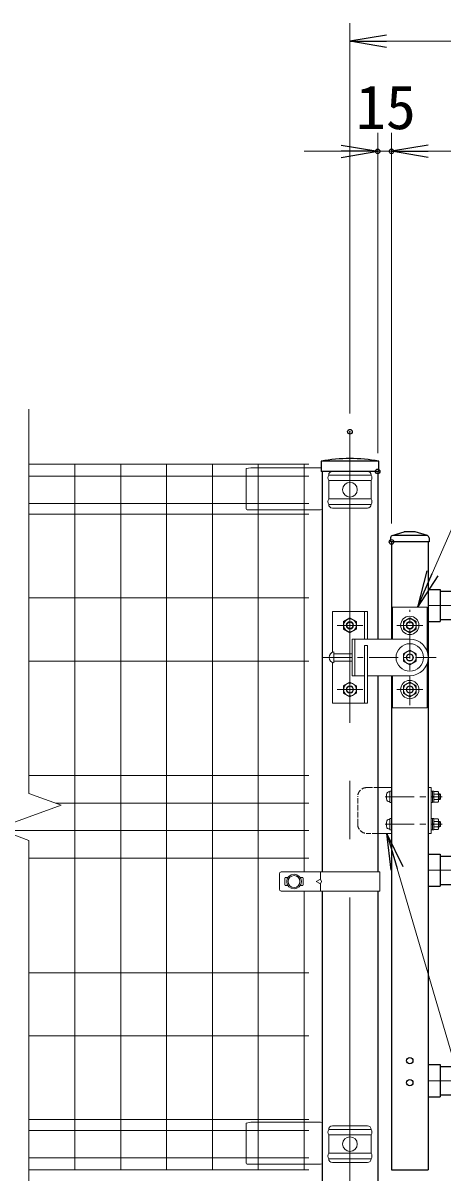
# Model space of a CAD drawing. Units: millimetres, scale not verified. Extents: x -4200 to 4200, y -2970 to 2970.
# Drawn here: x -3000 to -2542, y -196 to 1059 of the extents above; entities that cross this region are included whole.
import ezdxf
from ezdxf.enums import TextEntityAlignment as Align

# ---------------------------------------------------------------- set-up
doc = ezdxf.new("R2010")
doc.units = ezdxf.units.MM
doc.header["$LTSCALE"] = 10
doc.header["$PDMODE"] = 32
doc.header["$PDSIZE"] = 5
doc.linetypes.add('DASHED', pattern=[7.5, 6, -1.5])
doc.linetypes.add('USER1', pattern=[50.8, 31.75, -6.35, 6.35, -6.35])
for name, color, linetype, lineweight in [('0-0_D-BMK', 2, 'USER1', 13), ('0-1_D-STR1', 1, 'Continuous', 25), ('0-4_D-STR-DIM', 7, 'Continuous', 13), ('0-6_Defpoints', 6, 'Continuous', 25), ('0-7_D-STR-TXT', 7, 'Continuous', 13), ('0-8_D-STR3', 3, 'Continuous', 13), ('0-9_LAYER06', 7, 'Continuous', 25), ('0-D_D-STR2', 7, 'Continuous', 13)]:
    doc.layers.add(name, color=color, linetype=linetype, lineweight=lineweight)
doc.layers.add('0-5_0', color=7, linetype='Continuous')
doc.styles.add('ＭＳ ゴシック', font='')
doc.styles.get('ＭＳ ゴシック').set_extended_font_data('MS Gothic')

# ---------------------------------------------------------------- blocks, each defined once
blk = doc.blocks.new('_Open')
at = {"layer": '0-5_0'}
blk.add_line((-10, 1.667), (0, 0), dxfattribs=at)
blk.add_lwpolyline([(-10, -1.667), (0, 0), (-10, 0)], dxfattribs=at)
blk = doc.blocks.new('U7')
at = {"layer": '0-0_D-BMK'}
for p, q in [((250, 5370), (250, 6410)), ((450, 6457.5), (8890, 6457.5)), ((-402.5, 5420), (-402.5, 6360)), ((-543.7, 6240), (-261.3, 6240)), ((108.8, 6240), (391.2, 6240)), ((-702.1, 5890), (538.4, 5890)), ((-543.7, 5540), (-261.3, 5540)), ((108.8, 5540), (391.2, 5540)), ((8890, 3567.5), (450, 3567.5)), ((8890, 1272), (450, 1272))]:
    blk.add_line(p, q, dxfattribs=at)
at = {"layer": '0-1_D-STR1'}
for p, q in [((40, 7196), (40, 7150)), ((56.9, 7218.9), (190, 7260)), ((439.6, 7220), (64, 7220)), ((310, 7260), (190, 7260)), ((443.1, 7218.9), (310, 7260)), ((460, 7196), (460, 7150)), ((460, 7150), (40, 7150)), ((50, 7150), (50, 6090)), ((450, 7150), (450, 300)), ((450, 6632.5), (580, 6632.5)), ((580, 6632.5), (580, 6282.5)), ((580, 6612.5), (8760, 6612.5)), ((450, 6282.5), (580, 6282.5)), ((580, 6302.5), (8760, 6302.5)), ((50, 5690), (50, 300)), ((450, 3742.5), (580, 3742.5)), ((580, 3742.5), (580, 3392.5)), ((580, 3722.5), (8760, 3722.5)), ((450, 3392.5), (580, 3392.5)), ((580, 3412.5), (8760, 3412.5)), ((450, 1447), (580, 1447)), ((580, 1447), (580, 1097)), ((580, 1427), (8760, 1427)), ((450, 1097), (580, 1097)), ((580, 1117), (8760, 1117)), ((50, 300), (450, 300))]:
    blk.add_line(p, q, dxfattribs=at)
for centre in [(250, 1490), (250, 1250)]:
    blk.add_circle(centre, 35, dxfattribs=at)
for centre, start, end in [((64, 7196), 90, 180), ((436, 7196), 0, 72.84994)]:
    blk.add_arc(centre, 24, start, end, dxfattribs=at)
at = {"layer": '0-8_D-STR3'}
for p, q in [((440, 6440), (60, 6440)), ((60, 6440), (60, 6090)), ((440, 5952.4), (440, 6440)), ((-592.5, 6390), (-212.5, 6390)), ((-592.5, 5946.3), (-592.5, 6390)), ((-402.5, 6320.8), (-472.5, 6280.4)), ((-472.5, 6199.6), (-472.5, 6280.4)), ((-402.5, 6320.8), (-332.5, 6280.4)), ((-332.5, 6199.6), (-332.5, 6280.4)), ((-242.5, 6090), (-242.5, 6390)), ((-212.5, 6090), (-212.5, 6390)), ((250, 6320.8), (180, 6280.4)), ((180, 6199.6), (180, 6280.4)), ((250, 6320.8), (320, 6280.4)), ((320, 6199.6), (320, 6280.4)), ((-402.5, 6159.2), (-472.5, 6199.6)), ((-402.5, 6159.2), (-332.5, 6199.6)), ((250, 6159.2), (180, 6199.6)), ((250, 6159.2), (320, 6199.6)), ((-380, 6090), (-380, 5690)), ((-380, 6090), (250, 6090)), ((-350, 6090), (-350, 5690)), ((-580, 5830), (-580, 5950)), ((-380, 5930), (-580, 5930)), ((-242.5, 6020), (-212.5, 6020)), ((-242.5, 6020), (-242.5, 5390)), ((-212.5, 6020), (-212.5, 5390)), ((250, 5970.8), (180, 5930.4)), ((180, 5849.6), (180, 5930.4)), ((250, 5970.8), (320, 5930.4)), ((320, 5849.6), (320, 5930.4)), ((-592.5, 5390), (-592.5, 5833.7)), ((-380, 5850), (-580, 5850)), ((250, 5809.2), (180, 5849.6)), ((250, 5809.2), (320, 5849.6)), ((440, 5827.5), (440, 5340)), ((-380, 5690), (-242.5, 5690)), ((-212.5, 5690), (250, 5690)), ((60, 5340), (60, 5690)), ((-402.5, 5620.8), (-472.5, 5580.4)), ((-472.5, 5580.4), (-472.5, 5499.6)), ((-402.5, 5620.8), (-332.5, 5580.4)), ((-332.5, 5580.4), (-332.5, 5499.6)), ((250, 5620.8), (180, 5580.4)), ((250, 5620.8), (180, 5580.4)), ((180, 5499.6), (180, 5580.4)), ((180, 5580.4), (180, 5499.6)), ((250, 5620.8), (320, 5580.4)), ((250, 5620.8), (320, 5580.4)), ((320, 5499.6), (320, 5580.4)), ((320, 5580.4), (320, 5499.6)), ((-402.5, 5459.2), (-472.5, 5499.6)), ((-402.5, 5459.2), (-332.5, 5499.6)), ((250, 5459.2), (180, 5499.6)), ((250, 5459.2), (180, 5499.6)), ((250, 5459.2), (320, 5499.6)), ((250, 5459.2), (320, 5499.6)), ((-592.5, 5390), (-212.5, 5390)), ((440, 5340), (60, 5340))]:
    blk.add_line(p, q, dxfattribs=at)
for centre, radius in [((-402.5, 6240), 70), ((-402.5, 6240), 40), ((-402.5, 6240), 35), ((250, 6240), 100), ((250, 6240), 70), ((250, 6240), 40), ((250, 6240), 35), ((250, 5890), 150), ((250, 5890), 70), ((250, 5890), 40), ((250, 5890), 35), ((-402.5, 5540), 70), ((-402.5, 5540), 40), ((-402.5, 5540), 35), ((250, 5540), 100), ((250, 5540), 100), ((250, 5540), 70), ((250, 5540), 70), ((250, 5540), 40), ((250, 5540), 40), ((250, 5540), 35), ((250, 5540), 35)]:
    blk.add_circle(centre, radius, dxfattribs=at)
for centre, radius, start, end in [((250, 5890), 200, 270, 89.99983), ((-569, 5890), 61, 100.38886, 259.61115)]:
    blk.add_arc(centre, radius, start, end, dxfattribs=at)
at = {"layer": '0-9_LAYER06'}
for p, q in [((60, 6090), (60, 6090)), ((440, 5952.5), (440, 5952.4)), ((60, 5690), (60, 5690))]:
    blk.add_line(p, q, dxfattribs=at)
blk = doc.blocks.new('A$C2cb980e3')
at = {"layer": '0-0_D-BMK'}
for p, q in [((-70, 0), (554, 0)), ((-70, -300), (554, -300))]:
    blk.add_line(p, q, dxfattribs=at)
at = {"layer": '0-8_D-STR3', "linetype": 'DASHED'}
for p, q in [((-368, -300), (-368, 0)), ((-268, 100), (-150, 100)), ((-150, -400), (-268, -400))]:
    blk.add_line(p, q, dxfattribs=at)
at = {"layer": '0-8_D-STR3'}
for p, q in [((-150, 100), (0, 100)), ((-31.3, 51.8), (-16, 51.8)), ((-16, 62.5), (-16, -62.5)), ((-16, 62.5), (0, 62.5)), ((-16, 51.8), (-16, -51.8)), ((0, 100), (0, -400)), ((0, 62.5), (0, -62.5)), ((400, 100), (400, -400)), ((432, 100), (400, 100)), ((432, 100), (432, -400)), ((432, 62.5), (432, -62.5)), ((432, 62.5), (448, 62.5)), ((448, 62.5), (448, -62.5)), ((448, 8), (463.8, -1.1)), ((448, 1.1), (463.8, -8)), ((463.8, 57.5), (463.8, -57.5)), ((505.6, 57.5), (463.8, 57.5)), ((505.6, 29.1), (463.8, 29.1)), ((513.8, 43.3), (513.8, -43.3)), ((527, 30), (513.8, 30)), ((534, 23), (513.8, 23)), ((527, -30), (527, 30)), ((534, 23), (527, 30)), ((534, -23), (534, 23)), ((-31.6, -51.8), (-16, -51.8)), ((-16, -62.5), (0, -62.5)), ((432, -62.5), (448, -62.5)), ((505.6, -29.1), (463.8, -29.1)), ((505.6, -57.5), (463.8, -57.5)), ((534, -23), (513.8, -23)), ((527, -30), (513.8, -30)), ((534, -23), (527, -30)), ((-31.6, -248.2), (-16, -248.2)), ((-16, -362.5), (-16, -237.5)), ((-16, -237.5), (0, -237.5)), ((-16, -351.8), (-16, -248.2)), ((0, -362.5), (0, -237.5)), ((432, -362.5), (432, -237.5)), ((432, -237.5), (448, -237.5)), ((448, -362.5), (448, -237.5)), ((463.8, -357.5), (463.8, -242.5)), ((505.6, -242.5), (463.8, -242.5)), ((-31.3, -351.8), (-16, -351.8)), ((-16, -362.5), (0, -362.5)), ((432, -362.5), (448, -362.5)), ((448, -292), (463.8, -301.1)), ((448, -298.9), (463.8, -308)), ((505.6, -270.9), (463.8, -270.9)), ((505.6, -329.1), (463.8, -329.1)), ((505.6, -357.5), (463.8, -357.5)), ((513.8, -343.3), (513.8, -256.7)), ((527, -270), (513.8, -270)), ((534, -277), (513.8, -277)), ((534, -323), (513.8, -323)), ((527, -330), (513.8, -330)), ((527, -270), (527, -330)), ((534, -277), (527, -270)), ((534, -323), (527, -330)), ((534, -277), (534, -323)), ((-150, -400), (0, -400)), ((432, -400), (400, -400))]:
    blk.add_line(p, q, dxfattribs=at)
for points in [[(448, -61), (463.8, -61), (463.8, 61), (448, 61)], [(448, -239), (463.8, -239), (463.8, -361), (448, -361)]]:
    blk.add_lwpolyline(points, close=True, dxfattribs=at)
at = {"layer": '0-8_D-STR3', "linetype": 'DASHED'}
for centre, start, end in [((-268, 0), 90, 180), ((-268, -300), 180, 270)]:
    blk.add_arc(centre, 100, start, end, dxfattribs=at)
at = {"layer": '0-8_D-STR3'}
for centre, radius, start, end in [((85, -0.7), 140, 163.92714, 195.41383), ((-31.3, 32.8), 19, 90, 163.92714), ((497.4, 43.3), 16.4, 300, 60), ((458, 0), 55.8, 328.543, 31.457), ((-31.6, -32.8), 19, 195.41383, 270), ((497.4, -43.3), 16.4, 300, 60), ((-31.6, -267.2), 19, 90, 164.58617), ((497.4, -256.7), 16.4, 300, 60), ((85, -299.3), 140, 164.58617, 196.07286), ((-31.3, -332.8), 19, 196.07286, 270), ((458, -300), 55.8, 328.543, 31.457), ((497.4, -343.3), 16.4, 300, 60)]:
    blk.add_arc(centre, radius, start, end, dxfattribs=at)

msp = doc.modelspace()

# ---------------------------------------------------------------- linework, layer by layer
at = {"layer": '0-0_D-BMK'}
msp.add_line((-2643.92, 612.92), (-2643.92, -432.89), dxfattribs=at)
at = {"layer": '0-1_D-STR1'}
for p, q in [((-2612.47, 580.68), (-2675.37, 580.68)), ((-2675.37, 580.68), (-2675.37, 569.68)), ((-2612.47, 569.68), (-2612.47, 580.68)), ((-2612.47, 569.68), (-2612.47, 580.68)), ((-2612.47, 569.68), (-2675.37, 569.68)), ((-2674.17, 569.68), (-2674.17, 132.68)), ((-2613.67, 569.68), (-2613.67, 386.68)), ((-2613.67, 346.68), (-2613.67, 132.68)), ((-2674.17, 111.68), (-2674.17, -422.32)), ((-2613.67, 111.68), (-2613.67, -422.32)), ((-2674.17, -185.7), (-2674.17, -422.32))]:
    msp.add_line(p, q, dxfattribs=at)
msp.add_lwpolyline([(-2612.47, 580.68), (-2675.37, 580.68), (-2675.37, 569.68)], dxfattribs=at)
msp.add_arc((-2643.92, 421.25), 162.5, 78.84081, 101.15919, dxfattribs=at)
msp.add_arc((-2643.92, 421.25), 162.5, 78.84081, 101.15919, dxfattribs=at)
at = {"layer": '0-4_D-STR-DIM'}
for p, q in [((-2643.92, 632.92), (-2643.92, 1058.93)), ((-2603.92, 1038.93), (-1648.92, 1038.93)), ((-2613.67, 589.68), (-2613.67, 938.93)), ((-2598.67, 512.69), (-2598.67, 938.93)), ((-2598.67, 512.69), (-2598.67, 938.93)), ((-2653.67, 918.93), (-2693.67, 918.93)), ((-2598.67, 918.93), (-2613.67, 918.93)), ((-1714.67, 918.93), (-2558.67, 918.93)), ((-2558.67, 918.93), (-2518.67, 918.93))]:
    msp.add_line(p, q, dxfattribs=at)
at = {"layer": '0-6_Defpoints'}
for p in [(-2613.67, 918.93), (-2598.67, 918.93), (-2643.92, 612.92), (-2613.67, 569.68), (-2598.67, 492.69)]:
    msp.add_point(p, dxfattribs=at)
at = {"layer": '0-7_D-STR-TXT'}
for points in [[(-2143.86, 743.81), (-2429.16, 743.81), (-2554.11, 458.33)], [(-2234.59, -404.53), (-2433.59, -404.53), (-2592.4, 136.31)]]:
    msp.add_lwpolyline(points, dxfattribs=at)
at = {"layer": '0-8_D-STR3'}
for p, q in [((-2751.92, 573.68), (-2756.92, 572.68)), ((-2756.92, 572.68), (-2756.92, 528.87)), ((-2751.92, 573.68), (-2676.04, 573.68)), ((-2676.04, 573.68), (-2675.37, 573.35)), ((-2667.12, 565.68), (-2620.71, 565.68)), ((-2663.12, 569.68), (-2624.71, 569.68)), ((-2667.12, 559.68), (-2667.12, 539.68)), ((-2667.12, 559.68), (-2620.71, 559.68)), ((-2620.71, 559.68), (-2620.71, 539.68)), ((-2667.12, 539.68), (-2620.71, 539.68)), ((-2676.13, 527.87), (-2755.92, 527.87)), ((-2674.17, 528.28), (-2676.13, 527.87)), ((-2667.12, 533.68), (-2620.71, 533.68)), ((-2663.12, 529.68), (-2624.71, 529.68)), ((-2720.92, 130.68), (-2720.92, 113.68)), ((-2611.37, 132.68), (-2718.92, 132.68)), ((-2714.92, 125.68), (-2714.92, 118.68)), ((-2711.53, 126.68), (-2713.92, 126.68)), ((-2695.92, 126.68), (-2698.3, 126.68)), ((-2694.92, 125.68), (-2694.92, 118.68)), ((-2676.07, 132.68), (-2676.07, 124.68)), ((-2611.37, 132.68), (-2611.37, 111.68)), ((-2711.53, 117.68), (-2713.92, 117.68)), ((-2695.92, 117.68), (-2698.3, 117.68)), ((-2676.07, 119.68), (-2680.65, 122.18)), ((-2675.1, 122.18), (-2676.07, 119.68)), ((-2676.07, 119.68), (-2676.07, 111.68)), ((-2611.37, 111.68), (-2718.92, 111.68)), ((-2751.92, -140.32), (-2756.92, -141.32)), ((-2756.92, -141.32), (-2756.92, -185.13)), ((-2751.92, -140.32), (-2676.04, -140.32)), ((-2676.04, -140.32), (-2674.17, -141.24)), ((-2667.12, -148.32), (-2620.71, -148.32)), ((-2663.12, -144.32), (-2624.71, -144.32)), ((-2667.12, -154.32), (-2667.12, -174.32)), ((-2667.12, -154.32), (-2620.71, -154.32)), ((-2620.71, -154.32), (-2620.71, -174.32)), ((-2667.12, -174.32), (-2620.71, -174.32)), ((-2676.13, -186.13), (-2755.92, -186.13)), ((-2674.17, -185.72), (-2676.13, -186.13)), ((-2667.12, -180.32), (-2620.71, -180.32)), ((-2663.12, -184.32), (-2624.71, -184.32))]:
    msp.add_line(p, q, dxfattribs=at)
msp.add_lwpolyline([(-2680.65, 122.18), (-2676.07, 124.68), (-2675.1, 122.18)], dxfattribs=at)
for centre, radius in [((-2643.92, 549.68), 8), ((-2704.92, 122.18), 8), ((-2704.92, 122.18), 6.5), ((-2643.92, -164.32), 8)]:
    msp.add_circle(centre, radius, dxfattribs=at)
for centre, radius, start, end in [((-2661.87, 562.68), 6.05, 150.26731, 209.73269), ((-2663.12, 565.68), 4, 90, 180), ((-2624.71, 565.68), 4, 0, 90), ((-2625.96, 562.68), 6.05, 330.26731, 29.73269), ((-2661.85, 536.68), 6.07, 150.37394, 209.62606), ((-2625.99, 536.68), 6.07, 330.37394, 29.62606), ((-2755.92, 528.87), 1, 180, 270), ((-2663.12, 533.68), 4, 180, 270), ((-2624.71, 533.68), 4, 270, 0), ((-2718.92, 130.68), 2, 90, 180), ((-2713.92, 125.68), 1, 90, 180), ((-2695.92, 125.68), 1, 0, 90), ((-2718.92, 113.68), 2, 180, 270), ((-2713.92, 118.68), 1, 180, 270), ((-2695.92, 118.68), 1, 270, 0), ((-2661.87, -151.32), 6.05, 150.26731, 209.73269), ((-2663.12, -148.32), 4, 90, 180), ((-2624.71, -148.32), 4, 0, 90), ((-2625.96, -151.32), 6.05, 330.26731, 29.73269), ((-2661.85, -177.32), 6.07, 150.37394, 209.62606), ((-2625.99, -177.32), 6.07, 330.37394, 29.62606), ((-2755.92, -185.13), 1, 180, 270), ((-2663.12, -180.32), 4, 180, 270), ((-2624.71, -180.32), 4, 270, 0)]:
    msp.add_arc(centre, radius, start, end, dxfattribs=at)
at = {"layer": '0-D_D-STR2'}
for p, q in [((-2688.92, 577.68), (-2993.92, 577.68)), ((-2943.92, 577.68), (-2943.92, -192.32)), ((-2893.92, 577.68), (-2893.92, -192.32)), ((-2843.92, 577.68), (-2843.92, -192.32)), ((-2793.92, 577.68), (-2793.92, -192.32)), ((-2743.92, 577.68), (-2743.92, -192.32)), ((-2693.92, 577.68), (-2693.92, 132.68)), ((-2688.92, 564.58), (-2993.92, 564.58)), ((-2688.92, 534.78), (-2993.92, 534.78)), ((-2688.92, 522.93), (-2993.92, 522.93)), ((-2688.92, 431.68), (-2993.92, 431.68)), ((-2688.92, 362.68), (-2993.92, 362.68)), ((-2688.92, 237.68), (-2993.92, 237.68)), ((-2688.92, 207.68), (-2964.65, 207.68)), ((-2688.92, 177.68), (-3023.18, 177.68)), ((-2688.92, 147.68), (-2993.92, 147.68)), ((-2693.92, 111.68), (-2693.92, -192.32)), ((-2688.92, 22.68), (-2993.92, 22.68)), ((-2688.92, -46.32), (-2993.92, -46.32)), ((-2688.92, -137.56), (-2993.92, -137.56)), ((-2688.92, -149.42), (-2993.92, -149.42)), ((-2688.92, -179.22), (-2993.92, -179.22)), ((-2688.92, -192.32), (-2993.92, -192.32))]:
    msp.add_line(p, q, dxfattribs=at)
msp.add_lwpolyline([(-2993.92, -357.32), (-2993.92, 167.03), (-3029.16, 179.86), (-2958.68, 205.51), (-2993.92, 218.34), (-2993.92, 637.68)], dxfattribs=at)

# ---------------------------------------------------------------- block references
at = {"layer": '0-4_D-STR-DIM', "xscale": 4, "yscale": 4, "rotation": 180}
for p in [(-2643.92, 1038.93), (-2598.67, 918.93), (-2598.67, 918.93)]:
    msp.add_blockref('_Open', p, dxfattribs=at)
at = {"layer": '0-4_D-STR-DIM'}
for name, p, xscale, yscale in [('_Open', (-2613.67, 918.93), 4, 4), ('A$C2cb980e3', (-2598.67, 214.69), 0.1, 0.1)]:
    msp.add_blockref(name, p, dxfattribs=dict(at, xscale=xscale, yscale=yscale))
at = {"layer": '0-5_0', "xscale": 0.1, "yscale": 0.1}
msp.add_blockref('U7', (-2603.67, -222.32), dxfattribs=at)
at = {"layer": '0-7_D-STR-TXT', "xscale": 4, "yscale": 4}
for p, rotation in [((-2570.14, 421.68), 246.36244), ((-2603.67, 174.69), 106.36345)]:
    msp.add_blockref('_Open', p, dxfattribs=dict(at, rotation=rotation))

# ---------------------------------------------------------------- texts
at = {"layer": '0-4_D-STR-DIM', "style": 'ＭＳ ゴシック'}
msp.add_text('15', height=48.09, dxfattribs=at).set_placement((-2637.42, 928.67), align=Align.BOTTOM_LEFT)

doc.saveas('drawing.dxf')
